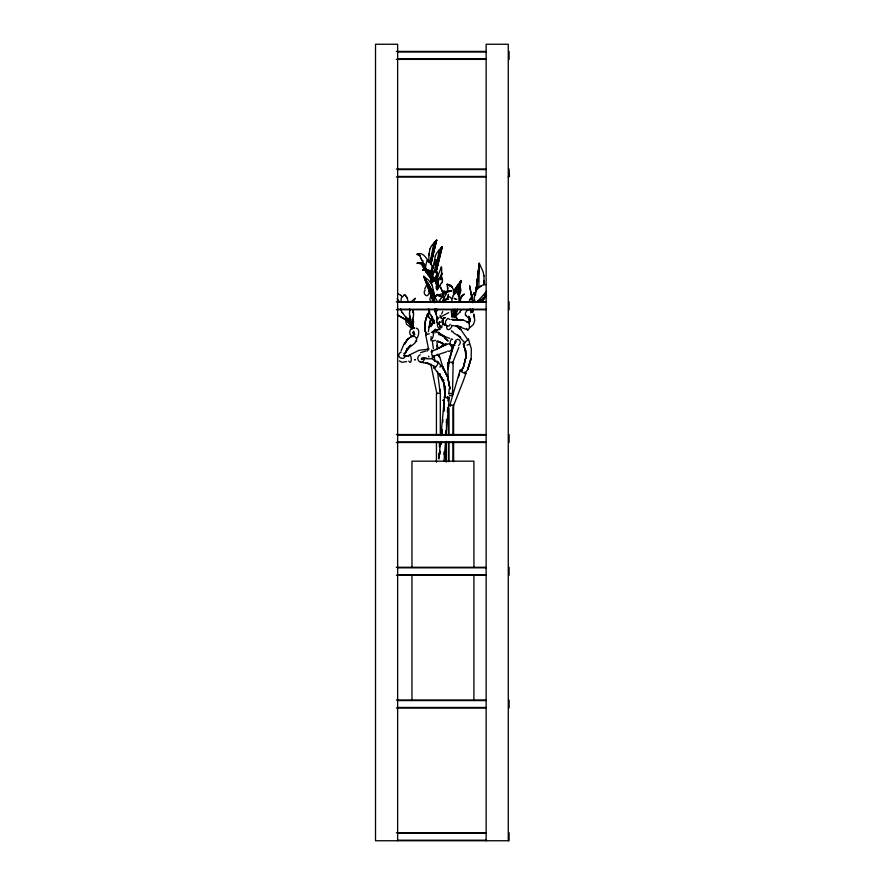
<?xml version="1.0" encoding="UTF-8"?>
<svg xmlns="http://www.w3.org/2000/svg" width="885" height="885" viewBox="0 0 885 885"><rect width="100%" height="100%" fill="white"/><g stroke="black" fill="none" stroke-linecap="round" stroke-linejoin="round"><path stroke-width="1.33" d="M400.938 302.416L401.259 298.145L404.622 294.605M439.148 456.461L439.148 453.706M439.535 446.715L439.535 442.577M443.772 411.016L443.772 400.319M430.829 271.43L431.117 279.937L431.128 276.474M434.17 264.759L434.203 263.332M436.615 280.954L436.626 278.72M432.632 276.64L432.676 275.799M437.234 289.959L438.661 287.105L438.152 282.547M460.642 290.623L460.233 285.269M405.894 316.343L405.64 319.939M452.512 393.825L453.142 362.894M452.589 393.46L452.578 394.279M447.865 290.114L447.843 291.652L447.113 284.362L447.965 284.406M443.175 293.344L440.542 287.249L443.175 293.344L433.893 296.807L438.042 294.373L434.767 296.685M413.527 322.14L413.538 321.565M441.283 275.965L442.356 273.211L438.982 278.852M441.327 275.445L441.925 278.144M478.862 287.835L479.272 263.287L483.055 271.651L483.984 275.821M412.222 325.171L412.31 323.467M428.628 309.319L429.07 311.962L428.329 315.27M430.973 282.027L430.995 281.153M436.471 287.902L436.449 288.776L436.371 286.231M452.523 394.223L452.622 390.882M453.607 294.727L453.452 290.424M453.751 293.588L453.695 291.486M413.527 309.639L412.886 312.328M413.494 315.326L413.406 311.974M451.383 330.625L451.925 331.698L453.076 331.444M483.973 283.311L484.04 281.983M436.847 320.359L436.891 316.266M472.059 309.728L471.993 311.852L471.882 310.403M458.43 302.239C461.218 297.493 457.279 286.906 453.209 295.701M459.116 299.13L459.16 297.991M442.467 322.24L442.367 320.326L442.688 323.147L442.611 319.507L443.097 323.943L442.611 319.507M429.325 317.837L428.229 315.989L429.004 311.951M430.873 282.923L430.486 277.99M435.343 312.516L435.785 309.064M435.409 312.527L435.486 311M472.048 309.451L472.347 312.416M405.64 318.312L405.673 317.737M409.434 313.71L409.788 310.436M460.277 283.2L460.211 285.346M472.634 312.538L472.678 308.909M472.513 310.635L472.568 309.761M435.641 281.209L435.409 278.919L433.893 277.879M475.455 295.225L478.741 270.511M478.21 276.883L476.572 287.404L478.73 270.644L476.064 290.866L479.272 263.287L477.015 284.815M445.055 393.349L444.945 394.953M469.404 301.409L469.647 299.949M444.679 396.591L445.299 388.769L442.843 379.588L445.354 388.78L444.679 396.591L445.354 388.78L442.721 379.687L439.126 373.824L442.323 378.691M436.681 322.405L436.803 320.315M438.993 459.027L440.354 442.5M440.918 435.608L444.535 396.978M440.088 454.094L440.299 451.295M440.874 444.469L441.095 441.67M441.781 433.473L442.113 429.302M442.688 422.477L442.898 419.678M443.584 411.47L443.805 408.671M440.973 444.392L441.206 441.637M441.88 433.384L442.102 430.641M445.089 395.119L445.221 393.482M443.861 454.547L444.082 451.792M445.553 433.916L445.786 431.172M446.46 422.919L446.682 420.176M447.356 411.923L447.699 407.797M448.252 401.137L448.286 397.509M448.772 394.079L449.204 388.814M443.993 461.085L445.586 441.792M446.151 434.911L449.204 397.719L448.474 397.453M428.827 255.455L429.103 262.248M434.17 263.431L434.292 262.214M433.241 280.102L433.13 278.642M429.391 327.384L429.856 322.063L429.336 327.461M447.367 396.513L447.268 397.653L449.204 397.719M476.561 287.514L476.041 291.043M460.554 291.619L460.665 290.545M429.17 309.352L429.966 313.909L433.738 320.049M432.632 275.799L432.765 274.925M438.108 282.558L439.026 278.841M448.087 297.88L448.463 294.274L448.075 297.305M448.286 400.993L448.706 397.066M429.358 327.538L429.844 322.505L432.19 316.974M434.966 332.981L435.398 329.054M457.556 309.153L456.273 312.195M457.39 309.573L455.543 316.741M435.63 312.748L437.942 309.285M476.064 290.866L479.261 263.431M412.266 323.501L413.273 317.317M472.159 312.095C473.187 305.535 471.108 315.967 473.221 309.971L472.181 312.117M474.493 302.404L474.825 299.904M413.229 317.361L413.549 315.292M483.796 284.605L483.984 283.2M476.572 287.404L478.475 273.963M427.245 351.079L427.798 348.823L428.882 348.712M458.386 296.32L460.543 281.784M473.464 302.371L474.371 297.194M428.794 255.555L428.982 254.426M434.269 262.303L434.635 260.124M458.43 296.221L460.985 280.501L453.662 291.707M428.362 331.764L429.015 327.483L432.4 323.445M442.71 293.057L442.788 296.951M460.576 291.541L459.16 297.006M429.148 253.464L429.856 249.083M434.612 260.212L435.331 255.842M451.804 325.315C452.335 328.302 446.991 332.185 446.693 327.561A4.646 3.263 -60.1 0 1 446.991 325.78M412.554 321.52L412.919 319.441M458.718 292.891L460.742 281.164L460.399 282.404M469.315 321.642L469.957 317.981L469.404 322.937L468.729 316.144L469.858 320.436M474.88 294.451L474.393 297.216M453.684 291.674L454.425 290.269L453.529 292.791M458.574 293.931L460.985 280.501M428.959 254.515L429.17 253.364M454.337 311.398L454.669 314.54L455.299 311.1M455.012 312.726L455.321 311.022M474.902 294.473L475.046 293.51M485.998 291.884L484.172 298.643M454.348 317.472L455.078 314.23M430.077 262.856L433.816 243.098M435.796 268.299L439.281 249.847M432.721 255.024L431.205 262.956M438.938 257.878L436.703 269.615M432.721 274.936C432.123 273.089 438.352 263.763 435.885 268.243M432.721 279.295L431.836 282.713M438.009 286.817L438.152 286.098L437.577 288.521M430.431 302.073L430.752 300.668M475.068 293.532C475.82 288.831 481.606 284.129 486.142 284.55M413.538 322.129L412.687 325.326M435.951 271.264L442.146 246.893L440.708 248.32L435.874 271.153M430.685 263.077L435.232 241.572L436.681 240.145L435.21 241.66L430.198 262.845M435.542 243.109L431.238 262.812L436.648 240.255L435.929 242.059M442.124 247.004L436.703 269.56L442.124 247.004L440.675 248.408L435.818 268.708L436.947 274.87L432.157 282.58M443.551 299.307L442.754 302.028M435.221 272.016L436.106 259.57L431.548 271.54M430.486 264.515L436.648 240.255L435.907 242.158M413.317 336.057L414.136 332.837L414.091 334.076L413.527 331.123L414.578 334.696M454.746 315.348L455.996 310.901L455.521 312.792M424.656 288.952L426.769 285.036M432.577 281.585L433.185 280.357M431.128 336.51L430.873 340.36L432.499 338.103A4.746 1.361 -72.2 0 0 433.329 335.349L433.473 333.28L432.842 333.026M471.163 311.785L471.572 310.071M434.989 272.879L435.254 271.96M440.464 279.627C441.703 277.425 442.345 260.931 440.63 268.819M460.786 310.358L461.03 309.617M452.257 363.702L458.828 347.385M432.942 274.018L433.207 273.067M435.409 271.33L435.575 270.755M440.885 278.078L441.04 277.514M437.124 274.096L435.785 276.728M435.619 309.916L435.851 309.075M408.427 356.5L409.202 355.084L419.092 350.294L427.455 349.265M454.359 316.786L453.684 312.516L454.359 316.786L454.978 314.772M460.853 371.534L463.497 367.021L465.698 357.628L465.676 350.183L465.908 358.06L465.344 350.947L463.419 343.745L465.466 351.245L463.375 343.878L468.475 339.088L471.351 348.989L471.141 358.713L467.767 369.476L464.769 373.658M453.85 293.72L455.388 288.72L457.999 284.782M449.668 405.75L460.145 370.096A3.053 0.708 28.5 0 1 461.351 370.195L462.722 370.76M458.386 377.408L459.569 373.68M471.959 309.827L472.092 311.354M427.798 313.401L425.408 320.868L427.875 313.677C424.767 320.105 423.649 328.003 426.515 334.674L425.11 330.78L425.397 321.52L425.088 330.879L426.515 334.718M431.67 325.127L432.865 321.399M454.967 293.875L457.976 284.859L454.171 293.698M451.969 350.493L453.905 344.696M401.093 350.792L403.98 344.099L407.708 339.132L412.631 335.647L407.609 339.232L404.511 344.188L407.609 339.232M431.703 325.215L433.34 320.425L431.161 326.565M442.699 302.017L443.971 298.179M470.743 312.859L471.13 311.719M432.975 280.833L433.285 280.08M436.924 289.826L438.827 286.109L435.564 282.027M446.117 293.687L447.533 290.778L451.427 290.977L446.626 292.238M431.515 270.434L432.444 267.336L433.816 267.79M449.425 405.385L450.177 405.33M464.813 372.01A3.54 0.83 28.5 0 1 465.333 372.43L465.964 373.359L463.165 381.225L452.932 407.222L452.932 434.756M460.565 297.404L460.454 302.117M432.798 277.801L433.064 277.071M438.274 284.55L438.54 283.82M415.33 359.598L414.943 360.25L414.634 359.664M440.664 268.774L437.522 277.038M429.844 322.505L430.729 320.16M458.884 302.338L459.625 300.59M453.972 293.875L456.616 286.862M460.831 310.37L460.111 311.918M454.248 344.121L449.403 358.823L448.264 369.377M433.473 266.606L431.581 271.496L431.836 281.961L431.769 277.293M455.631 292.758L460.952 280.6L455.819 292.88M442.909 292.282L444.06 290.745L444.79 291.729M442.71 311.553L441.637 314.009M434.823 244.979L435.564 243.021M440.287 251.727L442.146 246.893M453.22 295.69L451.925 298.765M422.455 358.657L426.824 358.259L421.315 358.425C424.192 357.805 433.938 361.102 432.909 355.759M429.833 249.183L431.426 245.964L435.232 241.572M435.309 255.931L436.891 252.712L440.708 248.32M455.819 315.89L460.156 311.929M456.029 315.491L455.1 317.461M433.55 272.082L433.993 271.075M453.551 292.957L455.388 288.72M436.67 279.074L437.057 278.244M432.643 301.088L433.318 299.539L432.245 301.973M412.366 301.088L415.198 298.367L413.085 301.818M459.569 300.601L460.001 299.761M445.564 294.948L446.184 293.698M438.551 287.691L442.411 281.618L441.88 278.155M430.652 320.392L429.623 322.66L432.201 317.195M405.297 353.115L407.354 348.579L404.766 353.757L410.673 345.161L407.166 349.42L410.928 345.349L406.901 349.376C410.64 345.504 422.145 340.813 413.549 335.791A2.721 1.217 50.2 0 0 412.344 335.858L412.2 336.742M440.464 376.612L442.522 381.026L443.872 380.041M416.813 338.291C419.103 335.769 419.899 328.667 416.282 328.136M443.905 298.168L445.62 294.959M459.946 299.761L460.831 298.134M482.69 300.026L481.329 302.371M439.624 300.28L438.938 301.674L444.27 293.201M474.106 292.769L470.035 299.307M432.522 281.972L433.053 280.844L432.046 282.326M450.211 324.242C449.591 327.074 445.708 326.698 445.62 323.81A4.956 3.949 -81.7 0 1 445.763 320.868L447.788 318.401L450.078 319.585M469.669 299.982L470.012 299.285M434.059 298.057L434.756 296.873L437.632 301.851M440.022 367.231L440.354 365.992M425.143 290.059C422.112 293.035 427.112 298.787 428.871 293.654A4.27 3.651 -75.3 0 0 429.037 291.132L428.428 289.749M430.619 296.807L429.811 299.163L430.729 302.062M460.82 371.534L463.419 367.032L465.853 357.463L463.497 367.021L461.539 370.35M460.51 297.404L464.371 294.052L463.275 294.948A9.215 5.907 -20.1 0 0 462.191 296.11L460.775 298.134M468.519 339.154L467.7 340.161M452.091 344.586L450.786 345.581M410.817 302.482L415.198 298.367M418.848 355.792C415.131 359.487 421.902 365.815 424.015 360.106A4.89 4.812 -12.6 0 0 424.269 358.182M451.239 302.294L451.87 301.011A4.082 3.64 45.6 0 0 451.615 298.654L449.469 296.652L447.179 297.581M481.274 302.338L486.551 295.756M441.261 283.477L441.903 282.525M471.561 297.161L472.125 296.32M433.783 279.594L435.121 277.702M439.259 286.342L439.878 285.424M437.809 319.065L439.248 317.084M451.427 290.977L445.841 291.464L441.305 297.681M483.763 294.628L486.562 290.866M436.714 280.799C438.385 278.1 437.865 272.713 436.095 269.648M509.096 59.383L509.096 51.418M509.096 309.75L509.096 301.785M509.096 442.5L509.096 434.535M509.096 575.25L509.096 567.285M509.096 708L509.096 700.035M475.942 290.501L476.694 289.45M484.206 298.643L481.517 300.679M483.741 294.605L476.915 302.095M477.236 301.708L478.409 300.657M431.161 274.162C433.053 270.544 432.588 264.88 429.656 261.838M431.449 283.078L432.101 282.315M455.377 342.185L454.846 343.878M410.563 301.984L411.182 301.21L411.293 302.36M443.407 318.688L444.779 317.626M439.823 329.441L440.122 327.218A4.746 1.737 71.6 0 0 439.358 324.463L437.212 322.14L437.621 326.565L439.823 329.441L434.668 330.481M430.464 275.025L430.055 275.512L429.933 272.171L426.116 269.704L425.419 267.358L426.979 260.577L429.656 261.838M436.15 331.123L437.632 329.43M433.097 331.908L434.834 329.994M420.508 352.673L425.928 351.002M478.365 302.36L480.478 300.369M478.42 302.393L479.404 301.342M434.922 329.851L432.577 332.317L435.453 329.718L431.349 332.539M423.262 358.115L421.371 359.62L423.019 358.447M484.018 298.212L485.633 296.619M435.619 331.289L437.223 329.74M466.981 322.45L468.552 322.583L469.382 324.917L469.393 327.859L468.187 330.028L456.085 325.702L461.185 326.974L451.549 325.415M482.79 298.389L485.378 295.988A3.695 3.474 -60.8 0 1 486.285 295.214M484.106 297.305L480.422 300.336M446.46 344.752C450.233 341.013 454.37 349.055 450.045 351.046A2.655 2.5 31.9 0 1 447.733 351.024M456.339 315.071L456.903 314.573M469.835 327.693L473.42 324.463L474.814 320.392L473.785 314.761M464.702 342.993L465.3 342.473M485.323 295.955L486.219 295.181M444.989 292.161L445.841 291.464M448.54 397.63L447.688 397.686M461.87 295.756L462.446 295.302M458.651 345.548L460.067 343.723A4.182 3.994 -39.3 0 0 460.134 341.267C459.061 337.296 453.773 340.139 454.912 343.48M464.171 343.413L463.375 343.878M441.715 346.566L444.558 344.542M479.947 287.017L481.23 286.132M441.88 346.477L445.199 344.188L441.04 346.677L445.896 344.055L435.807 349.652L446.604 344.176L430.973 351.865M443.783 380.218L442.522 381.026M466.959 345.172L468.265 344.553A1.77 0.885 -27.1 0 1 469.327 344.608M440.509 317.04L448.684 312.648M435.84 361.644L437.378 361.323L443.562 368.481L447.733 377.176L450.067 388.869M444.735 317.715L444.027 318.091L445.454 317.649M419.479 355.195L420.22 354.797M428.683 349.973L425.696 334.652L427.112 334.198M449.469 395.772L451.947 395.562M456.206 309.473L454.304 309.595M422.698 362.408L421.315 362.529L420.298 361.567M417.576 254.061L417.056 254.249L419.866 255.699L421.714 259.913M424.922 266.894L422.853 263.774L417.233 263.221L419.103 262.624M423.672 269.648L422.709 269.98L428.318 270.533L429.778 272.746M432.787 356.434L446.637 351.754M416.691 341.344L415.33 341.134M417.233 263.221L419.39 262.757L421.282 263.619M425.53 269.582L422.709 269.98L428.207 270.522M423.627 269.659L425.442 269.217M435.453 340.349L432.278 341.201M477.723 301.42L478.531 301.199M429.391 333.767L425.74 334.663M442.931 300.391L446.969 299.307M417.543 254.072C419.833 252.889 420.817 258.177 418.107 253.984L417.056 254.249L419.778 255.654M447.932 299.163L442.876 300.435L447.987 299.163L445.852 298.831M436.969 286.74L437.301 288.72L437.234 285.91L435.066 280.49L437.71 286.585L437.223 285.899M418.096 253.973C423.362 252.092 426.139 258.42 428.993 261.639L427.488 259.482M446.914 299.307L447.987 299.163M419.048 262.646L421.559 262.624L422.853 263.774M436.615 332.251L438.296 332.483L441.56 334.895L437.798 332.218L444.834 336.72L440.387 334.707L449.68 338.435M478.508 301.199L480.522 300.856M406.602 361.622L402.1 362.33L399.367 360.903M451.096 345.637L454.912 345.283M466.141 315.226C463.275 314.374 467.711 308.489 469.979 309.628M457.512 319.385L452.312 319.762L463.032 320.005L468.165 322.184M409.202 355.084C412.598 355.361 411.47 366.169 408.793 361.025M417.974 263L422.742 263.774L423.561 264.991M423.439 269.759L428.141 270.522M396.369 51.418L485.721 51.418M397.476 51.961L485.976 51.961M397.476 58.841L485.976 58.841M396.369 59.383L485.721 59.383M396.369 169.035L485.721 169.035M397.476 169.577L485.976 169.577M397.476 176.458L485.976 176.458M396.369 177L485.721 177M508.267 177L509.483 176.458L509.096 169.035M396.369 301.785L485.721 301.785M397.265 302.327L486.219 302.327M397.265 309.208L486.219 309.208M396.369 309.75L485.721 309.75M439.325 393.283L436.427 393.283L436.427 434.623M449.193 393.46L453.253 393.46M440.299 393.571L440.299 433.484M449.691 395.363L451.947 395.363M442.566 400.319L443.385 400.319M448.75 405.087L453.596 405.087L453.596 435.453M396.369 434.535L485.721 434.535M397.476 435.077L485.976 435.077M397.476 441.958L485.976 441.958M396.369 442.5L485.721 442.5M396.369 567.285L485.721 567.285M397.476 567.827L485.976 567.827M397.476 574.708L485.976 574.708M396.369 575.25L485.721 575.25M396.369 700.035L485.721 700.035M397.476 700.577L485.976 700.577M397.476 707.458L485.976 707.458M396.369 708L485.721 708M396.369 832.785L485.721 832.785M397.476 833.327L485.976 833.327M397.476 840.208L485.976 840.208M404.323 355.803L406.879 355.836M450.697 405.087L450.299 406.259M451.682 319.43L457.368 319.64M404.489 355.881L407.2 355.991L403.571 355.748M423.185 362.773L429.004 363.547L425.685 362.961M447.932 284.395L450.952 285.313L452.689 288.134M417.289 263.21L422.665 263.763M446.803 397.597L447.489 397.741M446.217 397.586L446.859 397.675M437.135 295.081L443.44 296.442M445.597 397.498L446.328 397.542M412.089 336.588L409.987 334.054A4.79 3.064 83.8 0 1 409.844 331.211L410.751 329.187L412.2 329.087M445.874 397.465L444.093 397.044M438.141 295.258L440.453 295.734M447.279 284.638L452.08 286.784L447.113 284.362M445.465 397.387L444.768 397.188M426.139 363.038L435.022 366.335M456.848 299.318L454.525 298.555M438.241 295.457L440.641 296.132L437.4 295.203M455.255 317.051L456.549 317.638L457.689 319.762M412.056 328.678L406.425 324.087L405.651 319.927M437.621 341.411L442.821 343.225L437.71 341.09L444.768 345.117M432.865 357.872L432.057 355.46A4.923 0.686 81.6 0 1 431.637 352.551L431.703 349.984L432.356 351.953M397.973 293.765L400.728 295.313M447.146 284.373L451.914 286.718M397.254 314.75L407.255 320.259L411.005 324.043M453.209 332.561L460.742 337.506L457.633 334.995L464.625 342.561M409.235 320.403L410.994 321.078L410.939 319.219M414.744 334.264L412.498 332.472L414.479 334.087L414.014 333.49M454.049 298.289L455.709 299.219M406.016 320.082L409.257 323.656M427.499 260.621L429.048 261.883M404.932 319.441L406.071 320.093M397.83 315.237L404.987 319.452M401.856 317.604L403.56 318.611M406.801 319.972L407.841 320.691M431.67 358.613L437.522 362.308M404.611 294.616L406.967 297.426L408.273 301.873M414.125 328.07L412.698 326.698M444.712 345.062L441.914 343.203L445.177 345.604M414.523 328.136L411.237 325.138M438.927 333.789L444.027 336.908L448.109 341.079L444.392 337.716M467.778 329.994L466.683 328.49M440.984 318.069L441.637 318.29L440.099 315.215M456.638 326.233L460.609 329.297L468.187 340.283M444.314 344.907L441.726 342.794L444.79 345.371M445.564 324.917L444.912 324.242M457.589 327.085L460.488 329.497L456.826 326.344M404.334 294.749L406.149 296.232M428.794 274.14L430.154 275.257M445.033 325.238L442.4 322.051L443.639 324.585L442.666 322.848M430.099 275.279L431.415 276.385M465.333 315.126L469.327 318.733L468.95 318.301L470.311 321.133M400.673 295.236L401.901 296.442M427.621 273L428.849 274.129M433.086 279.748L434.314 280.877M435.121 310.934L436.161 311.542L435.796 310.381M434.07 359.62L436.028 361.567M443.617 324.065L443.086 323.534L444.303 325.027M431.36 276.397L432.488 277.503M436.836 283.145L438.606 285.401M432.035 265.268L433.816 267.248M429.269 317.826L434.402 323.534M428.274 261.119L429.004 261.894M428.041 274.87L429.579 276.507M434.17 359.675L435.719 361.39M432.831 280.788L433.573 281.607L432.145 280.014M433.329 366.877L442.301 378.68M438.296 332.483L439.082 334.22A4.005 3.175 -52.9 0 1 439.048 334.984M413.361 327.937L411.37 324.607M437.422 354.376L439.823 357.131L443.352 369.012M397.055 298.831L399.732 301.951M437.323 354.277L439.568 356.876L437.998 354.885M400.717 308.953L401.679 311.752L413.572 327.937L412.598 323.501M421.669 259.925L425.486 266.285M440.807 322.428L439.414 321.543L439.137 323.567A4.071 1.704 69 0 0 439.889 325.912L441.715 327.848L442.046 325.392M407.31 321.056L408.184 322.173M402.188 312.46L402.797 313.246M430.165 277.282L426.227 272.536M425.386 267.757L427.665 272.978M412.133 325.979L413.583 327.937M413.096 325.381L411.691 322.262M413.151 325.448L407.753 317.914M509.096 832.785L509.096 840.75L375.517 840.75L375.517 44.25L397.642 44.25L397.642 840.75M429.291 271.042L428.517 269.914L430.796 276.231M429.723 272.757L430.387 273.653M403.892 353.358C408.826 361.711 393.891 358.414 400.374 352.407A2.611 2.323 30.5 0 1 401.071 352.186M411.868 326.089L412.255 326.676M423.683 263.841L424.501 265.058M428.318 309.153L429.424 310.912M412.476 319.142L413.527 321.576M452.545 339.342L451.671 338.855L450.432 340.935A4.259 1.969 -80.6 0 0 450.1 343.457L450.509 345.305M453.994 317.195L452.644 314.927M409.202 323.644L412.089 328.401L411.226 326.93M432.433 277.514L433.185 278.631M429.137 274.815L429.833 275.832M423.672 268.066L424.358 269.073M456.925 292.194L458.74 295.159M424.866 266.916L425.851 268.609M424.313 269.095L424.999 270.124M434.745 302.67L433.451 293.145L423.771 276.286L428.816 280.468L432.223 285.302M433.838 323.556L432.997 321.31M429.192 274.804L427.19 271.219M423.727 268.055L422.377 265.821M434.225 296.409L431.26 288.842L427.831 282.979M426.703 270.39L427.245 271.208M421.227 263.642L421.78 264.449M430.42 276.883L431.061 278.012M424.944 270.135L426.282 272.525M423.085 266.982L421.725 264.471M430.11 277.293L430.541 277.978M420.685 258.11L421.183 259.051M436.084 312.958L436.936 318.257M406.956 297.426L407.52 298.555M428.959 357.042L428.517 356.091M470.256 320.978L468.718 317.693L469.869 320.624M436.117 313.002L434.712 309.938M434.8 277.79L436.615 284.804L436.427 279.583M429.446 271.297L430.11 273.1M412.344 323.678L411.569 321.941M411.182 325.182L410.529 322.483M433.285 322.383L433.539 322.959M452.633 314.938L451.516 310.823M460.078 370.273L460.963 371.302A3.529 0.83 28.5 0 0 462.955 372.585L464.99 373.415A3.053 0.708 28.5 0 0 465.964 373.359M434.435 299.041L431.216 288.731M434.679 302.493L423.771 276.286L433.65 302.526L423.815 276.385L425.862 279.726L434.679 302.493L427.853 283.012L434.435 299.019L429.656 286.043M437.71 361.633L437.655 364.454L435.154 367.883A2.721 1.482 -59.5 0 1 433.727 367.894M452.655 288.123L453.496 290.435M436.139 270.71L436.416 271.407M434.646 323.047L433.794 320.558M436.692 272.093L436.936 272.757M442.4 322.051L443.097 323.943M428.296 316L428.594 316.852M470.754 311.21L470.189 308.843M426.36 270.6L426.791 271.806M411.315 324.596L411.669 325.569M435.796 313.921L436.006 314.562M435.166 278.675L435.918 281.319M434.269 297.128L434.502 297.88M474.083 292.736L474.814 295.159M474.039 315.646L474.559 317.427L473.796 313.976M431.249 315.126L433.152 321.863M434.026 321.31L433.705 320.005M429.203 311.653L429.358 312.239M472.579 302.548L469.603 285.678L471.395 294.517M432.19 285.191L433.219 289.959M409.644 308.92L410.043 310.558M431.902 317.759L431.537 316.155M433.174 289.849L434.004 293.543M413.118 310.779L413.572 313.511M442.411 279.505L442.566 280.169M433.451 290.999L434.823 302.294M439.967 389.334L440.464 391.601M412.144 321.421L412.587 323.512M472.856 301.63L472.28 298.986M410.485 322.516L409.556 315.259M409.998 317.815L409.49 313.677M471.86 296.906L472.313 299.053M471.362 294.451L471.893 296.984M472.358 298.776L472.225 298.09M436.902 393.77L430.752 363.956M433.019 279.063L432.676 276.629M436.316 282.968L437.345 288.709M430.84 276.22L431.836 281.961L431.537 279.97M433.064 279.052L433.163 279.925M430.707 278.72L430.851 279.494M452.158 317.571L451.737 314.916M428.86 309.993L429.026 311M436.106 276.994L436.405 279.682M430.641 270.246L430.929 272.934M436.77 341.201L437.765 347.418M408.217 318.677L408.35 319.474M451.992 316.476L451.217 311.398M436.692 345.349L437.013 347.606M440.177 392.885L437.467 371.423M436.781 275.888L436.869 276.861M432.289 340.659L433.351 348.723M443.651 383.548L444.901 393.958M431.084 276.983L431.438 279.948M431.183 278.2L431.404 280.003M434.214 355.704L434.867 361.434M412.985 309.606L413.063 310.812M410.186 318.877L410.308 320.082M436.316 286.253L436.394 287.072M442.998 366.534L443.219 369.178M431.438 270.102L431.592 273.177M460.576 288.886L460.642 289.76M469.371 301.376L469.47 302.36M435.154 309.197L435.298 311.531M448.264 378.426L447.611 363.005M437.024 278.222L437.135 281.884M472.822 301.564L472.9 302.681M452.5 393.46L452.545 394.544M483.995 275.7L484.018 280.844M431.017 274.527L431.072 276.253M436.515 281.176L436.593 284.727M437.179 281.884L437.201 284.052M437.256 286.353L437.301 288.72M447.898 287.359L447.921 288.444M484.029 280.733L484.029 282.094M456.217 312.151L456.262 312.759M431.095 278.067L431.117 279.937M460.111 299.174L460.111 299.993M508.267 840.75L508.267 44.25L486.142 44.25L486.142 840.75M473.917 567.108L473.917 461.173L411.967 461.173L411.967 567.108M473.917 575.372L473.917 700.566M453.596 442.356L453.596 461.682M452.932 441.637L452.932 460.908M448.75 407.852L448.75 435.453M448.75 442.356L448.75 461.682M448.618 408.604L448.618 434.756M448.618 441.637L448.618 460.908M446.494 419.324L446.494 434.48M446.494 441.372L446.494 462.047M445.774 430.608L445.774 434.734M445.774 441.615L445.774 460.886M445.609 431.227L445.609 435.376M445.609 442.279L445.609 461.605M443.772 400.031L443.772 411.06M439.535 442.887L439.535 447.025M438.728 453.795L438.728 457.932M436.427 441.515L436.427 462.18M411.967 575.372L411.967 700.566M448.441 363.458A2.788 0.708 -1.6 0 1 448.275 362.496A2.788 0.708 -1.6 0 1 452.069 362.297A2.788 0.708 -1.6 0 1 452.689 363.237M452.567 310.856A1.438 1.084 33.4 0 0 453.662 310.856L454.226 310.06A2.19 1.637 33.4 0 0 454.149 309.285M456.085 341.842A1.372 1.272 39.1 0 1 456.483 341.842M434.977 309.13L434.845 310.248L435.022 309.241M442.577 320.326L442.434 321.277L442.998 318.788L442.577 320.326L444.115 317.815L442.577 320.326M449.381 358.668L448.573 363.492L452.191 349.708L449.381 358.668M435.907 311.044L435.685 311.808L436.814 309.319L435.907 311.044M470.842 359.044L467.767 369.476L470.842 359.044M423.052 260.821L423.008 260.832M462.778 319.939L457.667 319.872L462.778 319.939M460.642 329.275L457.445 327.074L460.609 329.297M439.203 356.766L437.71 354.73L439.203 356.766M447.854 377.154L443.385 368.525L447.733 377.176L449.934 388.847L447.854 377.154M458.773 295.258L457.645 291.984L458.784 295.236M440.487 376.59L439.978 374.012L440.487 376.59"/></g></svg>
